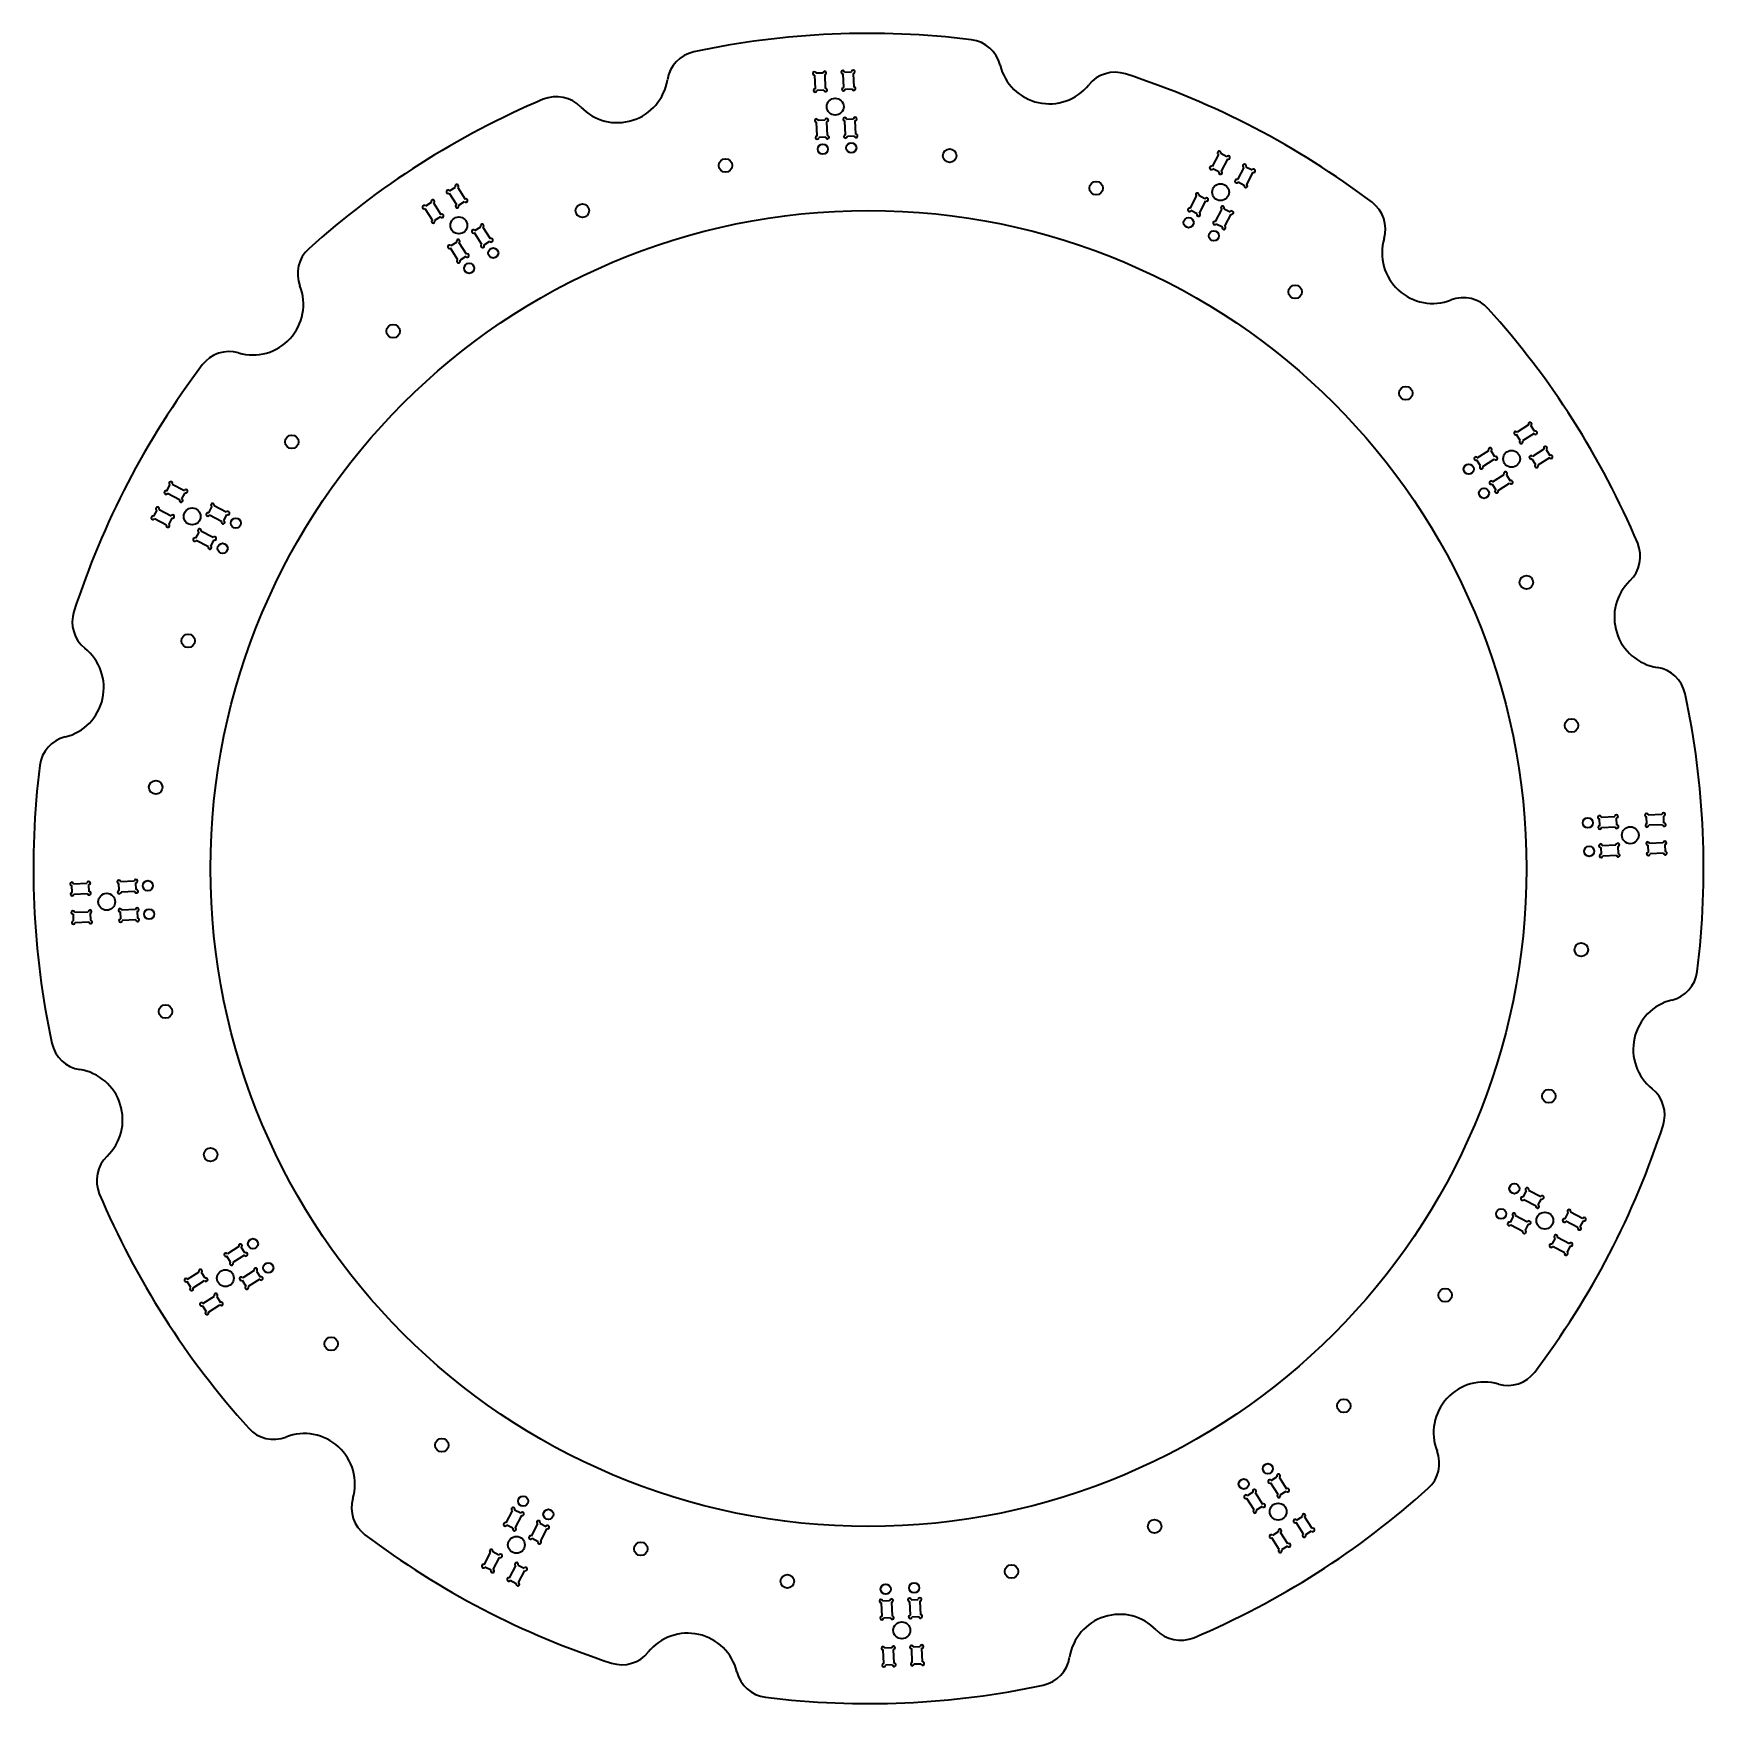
# Model space of a CAD drawing. Extents: x -142 to 352, y -99 to 396.
import ezdxf

# ---------------------------------------------------------------- set-up
doc = ezdxf.new("R2010")
doc.units = 0

msp = doc.modelspace()

# ---------------------------------------------------------------- linework, layer by layer
at = {"color": 7, "lineweight": 35, "ltscale": 0.101251}
for p, q in [((88.977654, 383.649933), (89.154312, 379.60376)), ((92.81208, 365.750122), (92.635422, 369.796295)), ((-16.751717, 350.313599), (-14.575653, 346.897827)), ((-14.180122, 330.550171), (-16.356186, 333.965942)), ((287.050171, 267.680115), (290.465942, 269.856201)), ((306.813599, 270.251709), (303.397827, 268.075653)), ((340.149933, 164.522339), (336.10376, 164.345688)), ((322.250122, 160.687912), (326.296295, 160.864578))]:
    msp.add_line(p, q, dxfattribs=at)
at = {"color": 7, "lineweight": 35, "ltscale": 0.05125}
for p, q in [((91.503418, 384.260681), (89.455368, 384.171265)), ((97.897324, 384.539856), (99.945374, 384.629272)), ((91.723694, 379.215485), (89.675644, 379.126068)), ((98.117607, 379.494629), (100.165649, 379.584076)), ((92.11409, 370.273987), (90.06604, 370.18457)), ((98.507996, 370.553162), (100.556046, 370.642578)), ((92.334366, 365.228821), (90.286316, 365.139404)), ((98.728279, 365.507996), (100.776321, 365.597412)), ((211.191956, 359.423035), (209.373581, 360.369629)), ((216.868835, 356.467834), (218.687195, 355.52124)), ((208.860123, 354.943604), (207.041748, 355.890198)), ((214.536987, 351.988434), (216.355377, 351.04187)), ((-19.171021, 349.365173), (-17.442062, 350.466614)), ((204.727478, 347.004883), (202.909103, 347.951477)), ((-24.568726, 345.926453), (-26.297668, 344.824982)), ((202.395645, 342.525452), (200.577271, 343.472046)), ((210.404343, 344.049683), (212.222717, 343.103088)), ((-11.648827, 337.557678), (-9.919868, 338.659149)), ((208.07251, 339.570282), (209.890884, 338.623718)), ((-17.046532, 334.118958), (-18.775482, 333.017517)), ((-8.935463, 333.298553), (-7.206505, 334.400024)), ((-14.333168, 329.859833), (-16.062119, 328.758362)), ((302.426453, 278.068726), (301.324982, 279.797668)), ((301.606018, 269.957642), (302.70752, 268.228699)), ((289.798553, 262.435455), (290.900024, 260.706512)), ((-102.967834, 260.368835), (-102.021255, 262.187195)), ((-98.488434, 258.036987), (-97.541855, 259.855377)), ((-105.923035, 254.691956), (-106.869614, 252.873581)), ((-90.549683, 253.904343), (-89.603104, 255.722717)), ((-86.070282, 251.57251), (-85.123703, 253.390884)), ((-101.443619, 252.360123), (-102.390213, 250.541748)), ((-93.504883, 248.227478), (-94.451462, 246.409103)), ((-89.025467, 245.895645), (-89.972061, 244.077271)), ((326.773987, 161.38591), (326.68457, 163.43396)), ((335.715485, 161.776306), (335.626068, 163.824356)), ((340.760681, 161.996582), (340.671265, 164.044632)), ((321.728821, 161.165634), (321.639404, 163.213684)), ((322.007996, 154.771729), (322.097412, 152.723679)), ((327.053162, 154.992004), (327.142578, 152.943954)), ((335.994629, 155.382401), (336.084076, 153.334351)), ((341.039856, 155.602676), (341.129272, 153.554626)), ((-125.994644, 141.617599), (-126.084076, 143.665649)), ((-117.053162, 142.007996), (-117.142593, 144.056046)), ((-112.00798, 142.228271), (-112.097397, 144.276321)), ((-131.039841, 141.397324), (-131.129257, 143.445374)), ((-130.760681, 135.003418), (-130.671265, 132.955368)), ((-125.715485, 135.223694), (-125.626068, 133.175644)), ((-116.774002, 135.61409), (-116.684586, 133.56604)), ((-111.728806, 135.834366), (-111.639389, 133.786316)), ((299.025452, 51.104355), (299.972046, 52.922729)), ((303.504883, 48.772522), (304.451477, 50.590897)), ((296.070282, 45.427483), (295.123718, 43.609116)), ((311.443604, 44.639877), (312.390198, 46.458244)), ((300.549683, 43.095657), (299.603088, 41.277283)), ((315.923035, 42.308044), (316.869629, 44.126419)), ((-79.798553, 34.564537), (-80.900024, 36.293495)), ((308.488434, 38.963005), (307.54187, 37.14463)), ((312.967834, 36.631172), (312.02124, 34.812805)), ((-84.057678, 31.851173), (-85.159149, 33.580132)), ((-95.865158, 24.328979), (-96.966629, 26.057938)), ((-91.606033, 27.042343), (-92.707504, 28.771301)), ((-80.618973, 26.453468), (-79.517502, 24.724518)), ((-76.359833, 29.166832), (-75.258377, 27.437881)), ((-88.167313, 21.644638), (-87.065857, 19.915695)), ((-92.426453, 18.931274), (-91.324982, 17.202332)), ((224.33316, -32.859833), (226.062119, -31.758377)), ((218.935455, -36.298553), (217.206512, -37.400024)), ((227.046539, -37.118973), (228.775482, -36.017502)), ((1.927483, -42.570282), (0.109116, -41.623703)), ((231.855362, -44.667313), (233.584305, -43.565857)), ((-0.404343, -47.049683), (-2.222717, -46.103104)), ((7.604355, -45.525467), (9.422729, -46.472061)), ((226.457657, -48.106033), (224.728699, -49.207504)), ((234.568726, -48.926453), (236.297668, -47.824982)), ((-4.536995, -54.988434), (-6.35537, -54.041855)), ((5.272522, -50.004883), (7.090897, -50.951462)), ((229.171021, -52.365158), (227.442062, -53.466629)), ((-6.868828, -59.467834), (-8.687195, -58.521255)), ((1.139877, -57.943619), (2.958244, -58.890213)), ((-1.191956, -62.423035), (0.626419, -63.369614)), ((111.271721, -68.50798), (109.223679, -68.597397)), ((117.665634, -68.228806), (119.713684, -68.139389)), ((111.492004, -73.553162), (109.443954, -73.642593)), ((117.88591, -73.274002), (119.93396, -73.184586)), ((111.882393, -82.494644), (109.834351, -82.584076)), ((118.276306, -82.215485), (120.324356, -82.126068)), ((112.102676, -87.539841), (110.054626, -87.629257)), ((118.496582, -87.260681), (120.544632, -87.171265))]:
    msp.add_line(p, q, dxfattribs=at)
at = {"color": 7, "lineweight": 35, "ltscale": 0.10125}
for p, q in [((92.02475, 383.782959), (92.201408, 379.736816)), ((97.419609, 384.018494), (97.596268, 379.972351)), ((100.466705, 384.15155), (100.643372, 380.105408)), ((89.764984, 365.617126), (89.588326, 369.663269)), ((98.20694, 365.985687), (98.030281, 370.03183)), ((101.254036, 366.118713), (101.077377, 370.164856)), ((208.699203, 360.156982), (206.829132, 356.564575)), ((211.404587, 358.748657), (209.534515, 355.15625)), ((200.364639, 344.146423), (202.234726, 347.738831)), ((-26.450714, 344.134644), (-24.274658, 340.718903)), ((-23.878372, 345.773407), (-21.702316, 342.357666)), ((203.070023, 342.738098), (204.940109, 346.330505)), ((-9.625809, 333.451599), (-11.801872, 336.86734)), ((-7.053459, 335.090363), (-9.229523, 338.506104)), ((300.634644, 279.950714), (297.218903, 277.774658)), ((302.273407, 277.378357), (298.857666, 275.202332)), ((-101.346878, 262.399841), (-97.754486, 260.529755)), ((289.951599, 263.125793), (293.36734, 265.30188)), ((291.590363, 260.553467), (295.006104, 262.729523)), ((-102.755203, 259.694458), (-99.162811, 257.824371)), ((-105.248642, 254.904587), (-101.65625, 253.034515)), ((-86.744659, 251.359894), (-90.337051, 253.229965)), ((-85.336334, 254.065277), (-88.928726, 255.935349)), ((-106.656982, 252.199203), (-103.06459, 250.329132)), ((-89.238098, 246.570023), (-92.83049, 248.440109)), ((-90.646439, 243.864639), (-94.238831, 245.734726)), ((322.117126, 163.735016), (326.163269, 163.911667)), ((340.282959, 161.47525), (336.236816, 161.298584)), ((322.485687, 155.29306), (326.53183, 155.469711)), ((340.518494, 156.080383), (336.472351, 155.903732)), ((322.618713, 152.245956), (326.664856, 152.422623)), ((340.65155, 153.033295), (336.605408, 152.856628)), ((-130.65155, 143.966705), (-126.605408, 144.143372)), ((-112.618729, 144.754044), (-116.664871, 144.577377)), ((-130.518509, 140.919617), (-126.472366, 141.096268)), ((-112.485687, 141.70694), (-116.53183, 141.530289)), ((-130.282959, 135.52475), (-126.236816, 135.701416)), ((-112.250137, 136.312088), (-116.296295, 136.135422)), ((-130.149933, 132.477661), (-126.103775, 132.654312)), ((-112.117111, 133.264984), (-116.163254, 133.088333)), ((299.238098, 50.429977), (302.830505, 48.559891)), ((300.646423, 53.135361), (304.238831, 51.265274)), ((296.744659, 45.640114), (300.337036, 43.770035)), ((316.656982, 44.800797), (313.064575, 46.670876)), ((295.336334, 42.934731), (298.928711, 41.064651)), ((315.248657, 42.095413), (311.65625, 43.965492)), ((-81.590363, 36.446541), (-85.006104, 34.270477)), ((311.346863, 34.600174), (307.754486, 36.470253)), ((312.755188, 37.305557), (309.162811, 39.175636)), ((-79.951599, 33.874191), (-83.36734, 31.698128)), ((-96.813583, 26.748283), (-93.397842, 28.924347)), ((-95.17482, 24.175934), (-91.759079, 26.351997)), ((-77.050186, 29.319878), (-80.465927, 27.143814)), ((-75.411423, 26.747536), (-78.827164, 24.571472)), ((-92.273407, 19.621628), (-88.857666, 21.797684)), ((-90.634644, 17.049286), (-87.218903, 19.225342)), ((224.180115, -33.550186), (226.356186, -36.965927)), ((226.752472, -31.911423), (228.928528, -35.327164)), ((217.053467, -38.090363), (219.229523, -41.506104)), ((219.625809, -36.451599), (221.80188, -39.86734)), ((-0.565269, -41.836334), (-2.435349, -45.428726)), ((2.140114, -43.244659), (0.270035, -46.837051)), ((236.450714, -47.134644), (234.274658, -43.718903)), ((6.929977, -45.738098), (5.059891, -49.33049)), ((9.635361, -47.146439), (7.765274, -50.738831)), ((229.324066, -51.67482), (227.14801, -48.259079)), ((233.878372, -48.773407), (231.702316, -45.357666)), ((-8.899826, -57.846878), (-7.029747, -54.254486)), ((226.751709, -53.313583), (224.575653, -49.897842)), ((-6.194443, -59.255203), (-4.324364, -55.662811)), ((-1.404587, -61.748642), (0.465492, -58.15625)), ((1.300797, -63.156982), (3.170876, -59.56459)), ((108.745964, -69.118729), (108.922623, -73.164871)), ((111.79306, -68.985687), (111.969719, -73.03183)), ((117.18792, -68.750137), (117.364578, -72.796295)), ((120.235016, -68.617111), (120.411674, -72.663254)), ((109.533295, -87.15155), (109.356628, -83.105408)), ((112.580391, -87.018509), (112.403732, -82.972366)), ((117.97525, -86.782959), (117.798592, -82.736816)), ((121.022346, -86.649933), (120.845688, -82.603775))]:
    msp.add_line(p, q, dxfattribs=at)
at = {"color": 7, "lineweight": 35, "ltscale": 0.101249}
for p, q in [((216.194443, 356.255188), (214.324371, 352.662811)), ((218.899826, 354.846863), (217.029755, 351.254486)), ((-19.324066, 348.674805), (-17.148003, 345.259094)), ((207.859894, 340.244659), (209.729965, 343.837036)), ((210.565277, 338.836334), (212.435349, 342.428711)), ((-16.752464, 328.911438), (-18.928528, 332.327148)), ((285.411438, 270.252472), (288.827148, 272.428528)), ((305.174805, 272.824066), (301.759094, 270.64801))]:
    msp.add_line(p, q, dxfattribs=at)
at = {"color": 7, "lineweight": 35, "ltscale": 0.051249}
for p, q in [((-21.855362, 341.667297), (-23.584305, 340.565857)), ((290.618958, 270.546539), (289.517517, 272.275482)), ((298.167297, 275.355347), (297.065857, 277.08429)), ((305.865173, 272.671021), (306.966614, 270.942078))]:
    msp.add_line(p, q, dxfattribs=at)
at = {"color": 7, "lineweight": 35, "ltscale": 0.051251}
for p, q in [((-16.457657, 345.106018), (-14.728699, 346.20752)), ((286.359833, 267.83316), (285.258362, 269.562134)), ((294.057678, 265.148834), (295.159149, 263.419861)), ((221.648834, -40.557678), (219.919861, -41.659149))]:
    msp.add_line(p, q, dxfattribs=at)
at = {"color": 7, "lineweight": 35}
for centre, radius in [((95.142021, 374.284912), 2.5), ((91.461922, 361.712402), 1.5), ((99.903877, 362.080994), 1.5), ((129.058289, 359.750488), 2), ((62.621574, 356.849792), 2), ((172.474091, 350.125427), 2), ((209.355194, 348.964447), 2.5), ((105, 148.5), 195), ((-16.42971, 339.106445), 2.5), ((20.209846, 343.477417), 2), ((199.881882, 339.916382), 1.5), ((207.377121, 336.014648), 1.5), ((-6.203865, 330.918518), 1.5), ((-13.330528, 326.378326), 1.5), ((231.460327, 319.419128), 2), ((-35.875687, 307.747009), 2), ((264.247009, 289.375671), 2), ((-65.919128, 274.960327), 2), ((295.606445, 269.929718), 2.5), ((282.878326, 266.830536), 1.5), ((287.418518, 259.703857), 1.5), ((-95.464447, 252.855194), 2.5), ((-82.514633, 250.877121), 1.5), ((-86.416397, 243.381882), 1.5), ((299.977417, 233.290161), 2), ((-96.625412, 215.974091), 2), ((313.349792, 190.878418), 2), ((-106.250473, 172.558289), 2), ((318.212402, 162.038086), 1.5), ((330.784912, 158.357986), 2.5), ((318.580994, 153.596115), 1.5), ((-108.580994, 143.403885), 1.5), ((-120.784897, 138.642014), 2.5), ((-108.212402, 134.961914), 1.5), ((316.250488, 124.441719), 2), ((-103.349777, 106.121574), 2), ((306.625427, 81.025902), 2), ((-89.977417, 63.709846), 2), ((296.416382, 53.618118), 1.5), ((292.514648, 46.122879), 1.5), ((305.464447, 44.144814), 2.5), ((-77.418503, 37.296135), 1.5), ((-72.878326, 30.169472), 1.5), ((-85.606461, 27.07029), 2.5), ((275.919128, 22.03968), 2), ((-54.246994, 7.624313), 2), ((245.875687, -10.746994), 2), ((-21.46032, -22.419128), 2), ((223.330536, -29.378326), 1.5), ((216.203857, -33.918503), 1.5), ((2.622879, -39.014633), 1.5), ((10.118118, -42.916397), 1.5), ((189.790161, -46.477417), 2), ((226.429718, -42.106461), 2.5), ((0.644814, -51.964447), 2.5), ((37.525902, -53.125412), 2), ((147.378418, -59.849777), 2), ((80.941719, -62.750473), 2), ((110.096123, -65.080994), 1.5), ((118.538078, -64.712402), 1.5), ((114.857979, -77.284897), 2.5)]:
    msp.add_circle(centre, radius, dxfattribs=at)
for centre, radius, start, end in [((105, 148.5), 247.5, 82.916823, 102.083181), ((134.286148, 384.187439), 10, 13.75866, 82.916823), ((55.283779, 380.738129), 10, 102.083181, 171.241339), ((158.568802, 390.13324), 15, 193.75866, 321.24134), ((30.575317, 384.544952), 15, 223.758654, 351.24134), ((88.955841, 384.149445), 0.5, 2.5, 272.499997), ((92.002945, 384.282471), 0.5, 272.499997, 182.499994), ((97.397804, 384.518036), 0.5, 2.5, 272.499997), ((100.444901, 384.651062), 0.5, 272.499997, 182.499994), ((178.063553, 374.482239), 10, 72.08318, 141.241345), ((105, 148.5), 247.5, 52.916826, 72.08318), ((105, 148.5), 247.5, 112.916824, 132.083182), ((12.518829, 367.254395), 10, 43.758659, 112.916824), ((89.176125, 379.104248), 0.5, 92.500002, 2.5), ((92.223221, 379.237305), 0.5, 182.499994, 92.500002), ((97.61808, 379.472839), 0.5, 92.500002, 2.5), ((100.665176, 379.605896), 0.5, 182.499994, 92.500002), ((89.566513, 370.162781), 0.5, 2.5, 272.499997), ((92.613617, 370.295807), 0.5, 272.499997, 182.499994), ((98.008476, 370.531372), 0.5, 2.5, 272.499997), ((101.055573, 370.664398), 0.5, 272.499997, 182.499994), ((89.786797, 365.117584), 0.5, 92.500002, 2.5), ((92.833893, 365.25061), 0.5, 182.499994, 92.500002), ((98.228752, 365.486145), 0.5, 92.500002, 2.5), ((101.275848, 365.619202), 0.5, 182.499994, 92.500002), ((206.598251, 356.121094), 0.5, 62.500001, 332.5), ((208.930084, 360.600494), 0.5, 332.5, 242.499996), ((211.635468, 359.192139), 0.5, 242.499996, 152.499997), ((216.425323, 356.69873), 0.5, 332.5, 242.499996), ((209.303635, 354.712769), 0.5, 152.499997, 62.500001), ((214.093491, 352.219299), 0.5, 62.500001, 332.5), ((219.130707, 355.290375), 0.5, 242.499996, 152.499997), ((-24.147034, 346.195099), 0.5, 302.500005, 212.500002), ((-19.592712, 349.096497), 0.5, 32.5, 302.500005), ((-17.02037, 350.735291), 0.5, 302.500005, 212.500002), ((-14.307007, 346.476135), 0.5, 212.500002, 122.500003), ((202.465607, 348.182343), 0.5, 332.5, 242.499996), ((205.17099, 346.773987), 0.5, 242.499996, 152.499997), ((216.798874, 350.810974), 0.5, 152.499997, 62.500001), ((-26.719376, 344.556335), 0.5, 32.5, 302.500005), ((-21.433662, 341.935974), 0.5, 212.500002, 122.500003), ((-16.879349, 344.837402), 0.5, 122.500003, 32.5), ((200.133759, 343.702942), 0.5, 62.500001, 332.5), ((202.839142, 342.294617), 0.5, 152.499997, 62.500001), ((209.960846, 344.280579), 0.5, 332.5, 242.499996), ((212.666229, 342.872223), 0.5, 242.499996, 152.499997), ((248.206268, 337.968231), 10, 343.758659, 52.916826), ((-24.006012, 340.297211), 0.5, 122.500003, 32.5), ((-12.070518, 337.289032), 0.5, 32.5, 302.500005), ((-9.498177, 338.927795), 0.5, 302.500005, 212.500002), ((207.629013, 339.801147), 0.5, 62.500001, 332.5), ((210.334381, 338.392822), 0.5, 152.499997, 62.500001), ((-54.174576, 324.765991), 10, 132.083182, 201.241337), ((-19.197174, 332.74884), 0.5, 32.5, 302.500005), ((-16.624832, 334.387634), 0.5, 302.500005, 212.500002), ((-9.357155, 333.029907), 0.5, 122.500003, 32.5), ((-6.784813, 334.668671), 0.5, 212.500002, 122.500003), ((272.208557, 330.976135), 15, 163.758662, 291.241339), ((-16.48381, 328.489746), 0.5, 122.500003, 32.5), ((-13.911469, 330.128479), 0.5, 212.500002, 122.500003), ((-77.476135, 315.708557), 15, 253.758661, 21.24134), ((281.265991, 307.674561), 10, 42.083179, 111.241338), ((105, 148.5), 247.5, 22.916823, 42.083179), ((105, 148.5), 247.5, 142.916818, 162.083176), ((-84.468231, 291.706268), 10, 73.75866, 142.916818), ((296.797211, 277.506012), 0.5, 32.5, 302.500005), ((301.056335, 280.21936), 0.5, 302.500005, 212.500002), ((302.695099, 277.647034), 0.5, 212.500002, 122.500003), ((289.24884, 272.697174), 0.5, 302.500005, 212.500002), ((298.435974, 274.933655), 0.5, 122.500003, 32.5), ((305.596497, 273.092712), 0.5, 302.500005, 212.500002), ((284.989746, 269.983826), 0.5, 32.5, 302.500005), ((286.628479, 267.411469), 0.5, 122.500003, 32.5), ((290.887634, 270.124817), 0.5, 212.500002, 122.500003), ((301.337402, 270.379333), 0.5, 32.5, 302.500005), ((302.976135, 267.807007), 0.5, 122.500003, 32.5), ((307.235291, 270.520386), 0.5, 212.500002, 122.500003), ((-101.790375, 262.630707), 0.5, 332.5, 242.499996), ((289.529907, 262.857147), 0.5, 32.5, 302.500005), ((293.789032, 265.570526), 0.5, 302.500005, 212.500002), ((295.427795, 262.998169), 0.5, 212.500002, 122.500003), ((-103.198715, 259.925323), 0.5, 62.500001, 332.5), ((-98.719315, 257.593506), 0.5, 152.499997, 62.500001), ((-97.310974, 260.298889), 0.5, 242.499996, 152.499997), ((291.168671, 260.284821), 0.5, 122.500003, 32.5), ((-107.100494, 252.430084), 0.5, 62.500001, 332.5), ((-105.692154, 255.135468), 0.5, 332.5, 242.499996), ((-101.212753, 252.803635), 0.5, 242.499996, 152.499997), ((-90.780563, 253.460846), 0.5, 62.500001, 332.5), ((-89.372223, 256.166229), 0.5, 332.5, 242.499996), ((-84.892822, 253.834381), 0.5, 242.499996, 152.499997), ((-102.621078, 250.098251), 0.5, 152.499997, 62.500001), ((-93.274002, 248.67099), 0.5, 332.5, 242.499996), ((-86.301163, 251.129013), 0.5, 152.499997, 62.500001), ((-94.682343, 245.965607), 0.5, 62.500001, 332.5), ((-90.202927, 243.633759), 0.5, 152.499997, 62.500001), ((-88.794601, 246.339142), 0.5, 242.499996, 152.499997), ((323.754395, 240.981171), 10, 313.75866, 22.916823), ((341.044952, 222.924683), 15, 133.758654, 261.241339), ((-120.982224, 221.563553), 10, 162.083176, 231.241345), ((-136.633255, 202.068802), 15, 283.758662, 51.241339), ((337.238129, 198.216217), 10, 12.083178, 81.241337), ((105, 148.5), 247.5, 352.916822, 12.083178), ((-130.687439, 177.786148), 10, 103.75866, 172.916826), ((105, 148.5), 247.5, 172.916826, 192.083173), ((321.617584, 163.713211), 0.5, 2.5, 272.499997), ((326.662781, 163.933487), 0.5, 272.499997, 182.499994), ((335.604248, 164.323883), 0.5, 2.5, 272.499997), ((340.649445, 164.544159), 0.5, 272.499997, 182.499994), ((321.75061, 160.666107), 0.5, 92.500002, 2.5), ((326.795807, 160.886383), 0.5, 182.499994, 92.500002), ((335.737305, 161.276779), 0.5, 92.500002, 2.5), ((340.782471, 161.497055), 0.5, 182.499994, 92.500002), ((321.986145, 155.271255), 0.5, 2.5, 272.499997), ((327.031372, 155.491531), 0.5, 272.499997, 182.499994), ((335.972839, 155.881927), 0.5, 2.5, 272.499997), ((341.018036, 156.102203), 0.5, 272.499997, 182.499994), ((341.151062, 153.055099), 0.5, 182.499994, 92.500002), ((322.119202, 152.224152), 0.5, 92.500002, 2.5), ((327.164398, 152.444427), 0.5, 182.499994, 92.500002), ((336.105896, 152.834824), 0.5, 92.500002, 2.5), ((-131.151077, 143.944901), 0.5, 2.5, 272.499997), ((-126.105881, 144.165176), 0.5, 272.499997, 182.499994), ((-117.164398, 144.555573), 0.5, 2.5, 272.499997), ((-112.119202, 144.775848), 0.5, 272.499997, 182.499994), ((-131.018036, 140.897797), 0.5, 92.500002, 2.5), ((-125.972839, 141.118073), 0.5, 182.499994, 92.500002), ((-117.031357, 141.508469), 0.5, 92.500002, 2.5), ((-111.98616, 141.728745), 0.5, 182.499994, 92.500002), ((-130.782486, 135.502945), 0.5, 2.5, 272.499997), ((-125.737289, 135.723221), 0.5, 272.499997, 182.499994), ((-116.795807, 136.113617), 0.5, 2.5, 272.499997), ((-111.750626, 136.333893), 0.5, 272.499997, 182.499994), ((-111.617584, 133.286789), 0.5, 182.499994, 92.500002), ((-130.649445, 132.455841), 0.5, 92.500002, 2.5), ((-125.604263, 132.676117), 0.5, 182.499994, 92.500002), ((-116.662781, 133.066513), 0.5, 92.500002, 2.5), ((340.687439, 119.213852), 10, 283.758662, 352.916822), ((346.63324, 94.931198), 15, 103.75866, 231.241345), ((-127.238129, 98.783783), 10, 192.083173, 261.241339), ((-131.044952, 74.075317), 15, 313.75866, 81.241337), ((330.982239, 75.436447), 10, 342.083178, 51.241339), ((105, 148.5), 247.5, 322.916823, 342.083178), ((-113.754395, 56.018829), 10, 133.758654, 202.916823), ((105, 148.5), 247.5, 202.916823, 222.083181), ((298.794617, 50.660851), 0.5, 62.500001, 332.5), ((300.202942, 53.366234), 0.5, 332.5, 242.499996), ((304.682343, 51.034401), 0.5, 242.499996, 152.499997), ((296.301147, 45.870987), 0.5, 332.5, 242.499996), ((303.273987, 48.329018), 0.5, 152.499997, 62.500001), ((311.212769, 44.196365), 0.5, 62.500001, 332.5), ((312.621094, 46.901749), 0.5, 332.5, 242.499996), ((317.100494, 44.569923), 0.5, 242.499996, 152.499997), ((294.892822, 43.165611), 0.5, 62.500001, 332.5), ((299.372223, 40.833778), 0.5, 152.499997, 62.500001), ((300.780579, 43.539162), 0.5, 242.499996, 152.499997), ((308.719299, 39.406509), 0.5, 332.5, 242.499996), ((315.692139, 41.86454), 0.5, 152.499997, 62.500001), ((-81.168671, 36.715187), 0.5, 302.500005, 212.500002), ((307.310974, 36.701126), 0.5, 62.500001, 332.5), ((311.790375, 34.369293), 0.5, 152.499997, 62.500001), ((313.19873, 37.074677), 0.5, 242.499996, 152.499997), ((-85.427795, 34.001823), 0.5, 32.5, 302.500005), ((-83.789032, 31.429482), 0.5, 122.500003, 32.5), ((-79.529907, 34.142845), 0.5, 212.500002, 122.500003), ((-76.628494, 29.588531), 0.5, 302.500005, 212.500002), ((-97.235275, 26.47963), 0.5, 32.5, 302.500005), ((-92.976151, 29.192993), 0.5, 302.500005, 212.500002), ((-91.337387, 26.620651), 0.5, 212.500002, 122.500003), ((-80.887619, 26.875168), 0.5, 32.5, 302.500005), ((-74.989731, 27.01619), 0.5, 212.500002, 122.500003), ((-95.596512, 23.907288), 0.5, 122.500003, 32.5), ((-92.695099, 19.352966), 0.5, 32.5, 302.500005), ((-88.435974, 22.066338), 0.5, 302.500005, 212.500002), ((-86.797211, 19.493988), 0.5, 212.500002, 122.500003), ((-79.248856, 24.302826), 0.5, 122.500003, 32.5), ((-91.056335, 16.780624), 0.5, 122.500003, 32.5), ((287.476135, -18.708572), 15, 73.75866, 201.241337), ((294.468231, 5.293732), 10, 253.758661, 322.916823), ((-71.266006, -10.674576), 10, 222.083181, 291.241339), ((-62.208572, -33.976135), 15, 343.758659, 111.241338), ((264.174561, -27.766006), 10, 312.083177, 21.24134), ((223.911469, -33.128494), 0.5, 32.5, 302.500005), ((226.48381, -31.489731), 0.5, 302.500005, 212.500002), ((-38.206268, -40.968231), 10, 163.758662, 232.916831), ((105, 148.5), 247.5, 292.916826, 312.083177), ((216.784821, -37.668671), 0.5, 32.5, 302.500005), ((219.357147, -36.029907), 0.5, 302.500005, 212.500002), ((226.624832, -37.387619), 0.5, 122.500003, 32.5), ((229.197174, -35.748856), 0.5, 212.500002, 122.500003), ((-0.334389, -41.392822), 0.5, 332.5, 242.499996), ((2.370987, -42.801163), 0.5, 242.499996, 152.499997), ((219.498169, -41.927795), 0.5, 122.500003, 32.5), ((222.070526, -40.289032), 0.5, 212.500002, 122.500003), ((231.433655, -44.935974), 0.5, 32.5, 302.500005), ((234.006012, -43.297211), 0.5, 302.500005, 212.500002), ((105, 148.5), 247.5, 232.916831, 252.083175), ((-2.666222, -45.872223), 0.5, 62.500001, 332.5), ((0.039162, -47.280563), 0.5, 152.499997, 62.500001), ((4.829018, -49.774002), 0.5, 62.500001, 332.5), ((7.160851, -45.294601), 0.5, 332.5, 242.499996), ((9.866234, -46.702927), 0.5, 242.499996, 152.499997), ((224.307007, -49.476151), 0.5, 32.5, 302.500005), ((226.879349, -47.837387), 0.5, 302.500005, 212.500002), ((234.147034, -49.195099), 0.5, 122.500003, 32.5), ((236.719376, -47.556335), 0.5, 212.500002, 122.500003), ((-6.798874, -53.810974), 0.5, 332.5, 242.499996), ((7.534401, -51.182343), 0.5, 152.499997, 62.500001), ((227.02037, -53.735275), 0.5, 122.500003, 32.5), ((229.592712, -52.096512), 0.5, 212.500002, 122.500003), ((-9.130707, -58.290375), 0.5, 62.500001, 332.5), ((-6.425323, -59.698715), 0.5, 152.499997, 62.500001), ((-4.093491, -55.219315), 0.5, 242.499996, 152.499997), ((0.696365, -57.712753), 0.5, 332.5, 242.499996), ((3.401749, -59.121078), 0.5, 242.499996, 152.499997), ((-1.63546, -62.192154), 0.5, 62.500001, 332.5), ((1.069923, -63.600494), 0.5, 152.499997, 62.500001), ((108.724152, -68.619202), 0.5, 2.5, 272.499997), ((111.771248, -68.48616), 0.5, 272.499997, 182.499994), ((117.166107, -68.250626), 0.5, 2.5, 272.499997), ((120.213203, -68.117584), 0.5, 272.499997, 182.499994), ((108.944427, -73.664398), 0.5, 92.500002, 2.5), ((111.991524, -73.531357), 0.5, 182.499994, 92.500002), ((117.386383, -73.295807), 0.5, 92.500002, 2.5), ((120.433487, -73.162781), 0.5, 182.499994, 92.500002), ((179.424683, -87.544952), 15, 43.758659, 171.241339), ((51.431194, -93.133255), 15, 13.75866, 141.241345), ((197.481171, -70.254395), 10, 223.758654, 292.916826), ((31.936447, -77.482224), 10, 252.083175, 321.24134), ((109.334824, -82.605881), 0.5, 2.5, 272.499997), ((112.38192, -82.472839), 0.5, 272.499997, 182.499994), ((117.776779, -82.237289), 0.5, 2.5, 272.499997), ((120.823875, -82.104263), 0.5, 272.499997, 182.499994), ((109.555099, -87.651077), 0.5, 92.500002, 2.5), ((112.602196, -87.518036), 0.5, 182.499994, 92.500002), ((117.997055, -87.282486), 0.5, 92.500002, 2.5), ((121.044159, -87.149445), 0.5, 182.499994, 92.500002), ((154.716217, -83.738129), 10, 282.083176, 351.24134), ((75.713852, -87.187439), 10, 193.75866, 262.916825), ((105, 148.5), 247.5, 262.916825, 282.083176)]:
    msp.add_arc(centre, radius, start, end, dxfattribs=at)

doc.saveas('drawing.dxf')
